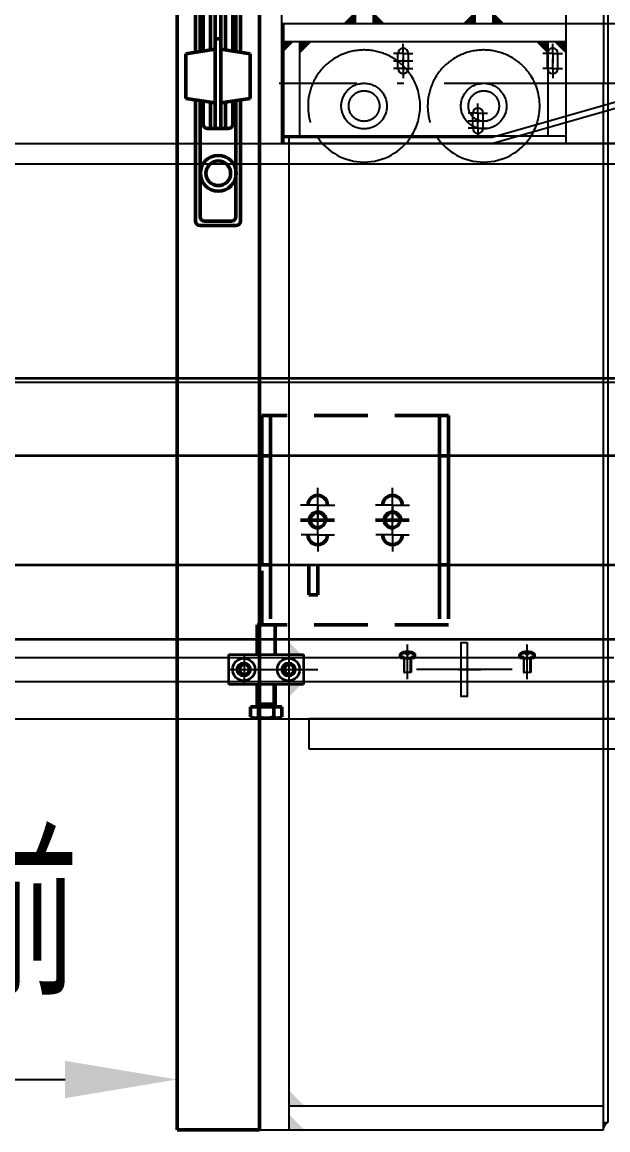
# Model space of a CAD drawing. Header units: millimetres. Extents: x -1204 to 13934, y -5982 to 4710.
# Drawn here: x 4778 to 5169, y 775 to 1516 of the extents above; entities that cross this region are included whole.
import ezdxf

# ---------------------------------------------------------------- set-up
doc = ezdxf.new("R2010")
doc.units = ezdxf.units.MM
doc.header["$LTSCALE"] = 18
for name, pattern in [('ACISOTGL', [3, 2, -1]), ('AM_ISO02W050', [7.5, 6, -1.5]), ('AM_ISO02W050x2', [3.75, 3, -0.75]), ('AM_ISO08W050', [13, 9.75, -1.5, 0.25, -1.5]), ('AM_ISO08W050x2', [7.625, 6, -0.75, 0.125, -0.75]), ('AM_ISO09W050', [8.5, 6, -0.75, 0.125, -0.75, 0.125, -0.75]), ('GEN7A', [7.5, 5, -1.25, 0, -1.25])]:
    doc.linetypes.add(name, pattern=pattern)
doc.layers.add('7A', color=4, linetype='GEN7A')
doc.layers.add('XY_THICK', color=7, linetype='Continuous')
for name, color, linetype, lineweight in [('AM_0', 7, 'Continuous', 50), ('AM_0N', 7, 'Continuous', 50), ('AM_3', 6, 'AM_ISO02W050', 25), ('AM_3N', 6, 'AM_ISO02W050', 25), ('AM_4', 3, 'Continuous', 25), ('AM_4N', 3, 'Continuous', 25), ('AM_5', 3, 'Continuous', 25), ('AM_7', 4, 'AM_ISO08W050', 25), ('AM_7N', 4, 'AM_ISO08W050', 25)]:
    doc.layers.add(name, color=color, linetype=linetype, lineweight=lineweight)
doc.styles.get("Standard").update_dxf_attribs({"font": 'ISOCP.SHX', "bigfont": 'GBCBIG.SHX'})
doc.dimstyles.new('AM_GB$0', dxfattribs={"dimtxt": 3.5, "dimasz": 2.5, "dimexe": 3, "dimexo": 0, "dimgap": 1.5, "dimtad": 1, "dimdsep": 46, "dimtxsty": 'Standard', "dimcen": 0, "dimclrd": 256, "dimclre": 256, "dimclrt": 2, "dimadec": 0, "dimazin": 2, "dimtp": 0.1, "dimtm": 0.1, "dimtfac": 0.71, "dimtmove": 0, "dimatfit": 3, "dimfxl": 1, "dimlwd": -1, "dimlwe": -1, "dimarcsym": 1})

# ---------------------------------------------------------------- blocks, each defined once
blk = doc.blocks.new('A$C0727453F')
at = {"layer": 'AM_0'}
for p, q in [((13.04, 1000), (13.04, 0)), ((68.04, 1000), (68.04, 0)), ((25.34, 862), (25.34, 720.98)), ((55.34, 862), (55.34, 720.98)), ((28.34, 859), (28.34, 721.44)), ((52.34, 859), (52.34, 721.44)), ((30.34, 721.74), (30.34, 761.37)), ((35.34, 761.37), (35.34, 722.5)), ((38.34, 761.37), (38.34, 670)), ((42.34, 761.37), (42.34, 670)), ((45.34, 761.37), (45.34, 722.5)), ((50.34, 721.74), (50.34, 761.37)), ((38.34, 730), (42.34, 730)), ((18.84, 720), (38.34, 722.95)), ((18.84, 690), (18.84, 720)), ((61.84, 720), (42.34, 722.95)), ((61.84, 690), (61.84, 720)), ((18.84, 690), (38.34, 687.05)), ((61.84, 690), (42.34, 687.05)), ((25.34, 689.02), (25.34, 608)), ((28.34, 688.56), (28.34, 611)), ((30.34, 673), (30.34, 688.26)), ((35.34, 687.5), (35.34, 670)), ((45.34, 687.5), (45.34, 670)), ((50.34, 673), (50.34, 688.26)), ((52.34, 688.56), (52.34, 611)), ((55.34, 689.02), (55.34, 608)), ((47.34, 670), (33.34, 670)), ((31.34, 608), (49.34, 608)), ((28.34, 605), (52.34, 605)), ((68.04, 0), (13.04, 0))]:
    blk.add_line(p, q, dxfattribs=at)
for radius in [12, 8.25]:
    blk.add_circle((40.54, 640), radius, dxfattribs=at)
for centre, start, end in [((33.34, 673), 180, 270), ((47.34, 673), 270, 0), ((28.34, 608), 180, 270), ((31.34, 611), 180, 270), ((49.34, 611), 270, 0), ((52.34, 608), 270, 0)]:
    blk.add_arc(centre, 3, start, end, dxfattribs=at)
blk = doc.blocks.new('A$C57E95C33')
for p, q in [((0, 0), (0, 1000)), ((230, 1000), (230, 700)), ((233, 995), (233, 5)), ((15, 660), (15, 775)), ((64, 775), (64, 740)), ((76, 775), (76, 740)), ((144, 775), (144, 740)), ((156, 775), (156, 740)), ((205, 775), (205, 660)), ((205, 740), (15, 740)), ((205, 728), (15, 728)), ((230, 300), (230, 700)), ((250, 700), (230, 700)), ((15, 665), (38.28, 665)), ((20, 0), (20, 665)), ((38.28, 665), (101.72, 665)), ((101.72, 665), (118.28, 665)), ((118.28, 665), (181.72, 665)), ((181.72, 665), (205, 665)), ((20, 316), (230, 316)), ((20, 300), (230, 300)), ((230, 0), (230, 300)), ((250, 300), (230, 300)), ((20, 16), (230, 16)), ((0, 0), (230, 0)), ((230, 5), (233, 5))]:
    blk.add_line(p, q)
for centre in [(70, 685), (150, 685)]:
    blk.add_arc(centre, 37.5, 212.23095, 327.76905)
for points in [[(64, 740), (56, 740), (64, 748)], [(76, 740), (84, 740), (76, 748)], [(144, 740), (136, 740), (144, 748)], [(156, 740), (164, 740), (156, 748)], [(20, 316), (20, 326), (30, 316)], [(20, 300), (20, 290), (30, 300)], [(20, 16), (20, 26), (30, 16)], [(20, 0), (20, 10), (30, 0)], [(230, 5), (233, 5), (230, 0)]]:
    blk.add_solid(points)
at = {"layer": 'XY_THICK', "color": 6, "linetype": 'AM_ISO09W050'}
for p, q in [((27, 665), (27, 728)), ((193, 665), (193, 728))]:
    blk.add_line(p, q, dxfattribs=at)
for centre, radius in [((70, 685), 15.25), ((150, 685), 15.25), ((70, 685), 10.25), ((70, 685), 10.25), ((150, 685), 10.25), ((150, 685), 10.25)]:
    blk.add_circle(centre, radius, dxfattribs=at)
for centre, start, end in [((70, 685), 32.23095, 212.23095), ((150, 685), 32.23095, 212.23095), ((70, 685), 327.76905, 32.23095), ((150, 685), 327.76905, 32.23095)]:
    blk.add_arc(centre, 37.5, start, end, dxfattribs=at)
for points in [[(15, 728), (23, 728), (15, 720)], [(27, 728), (35, 728), (27, 720)], [(193, 728), (185, 728), (193, 720)], [(205, 728), (197, 728), (205, 720)]]:
    blk.add_solid(points, dxfattribs=at)
blk = doc.blocks.new('*D93')
at = {"layer": 'AM_5', "transparency": 16777216}
for p, q in [((4180.17, 774.69), (4180.17, 898.41)), ((4881.17, 774.69), (4881.17, 898.41)), ((4255.17, 808.41), (4806.17, 808.41))]:
    blk.add_line(p, q, dxfattribs=at)
for points in [[(4255.17, 820.91), (4255.17, 795.91), (4180.17, 808.41)], [(4806.17, 820.91), (4806.17, 795.91), (4881.17, 808.41)]]:
    blk.add_solid(points, dxfattribs=at)
at = {"layer": 'Defpoints', "color": 0, "transparency": 16777216}
for p in [(4881.17, 808.41), (4180.17, 774.69), (4881.17, 774.69)]:
    blk.add_point(p, dxfattribs=at)
at = {"layer": 'AM_5', "color": 2, "transparency": 16777216, "insert": (4501.83, 912), "char_height": 105, "attachment_point": 5}
blk.add_mtext('(701)未装滤布前', dxfattribs=at)
blk = doc.blocks.new('*D106')
at = {"layer": 'AM_5', "transparency": 16777216}
for p, q in [((585.17, 1469.69), (585.17, 2173.66)), ((6343.17, 1433.15), (6343.17, 2173.66)), ((660.17, 2083.66), (6268.17, 2083.66))]:
    blk.add_line(p, q, dxfattribs=at)
for points in [[(660.17, 2096.16), (660.17, 2071.16), (585.17, 2083.66)], [(6268.17, 2096.16), (6268.17, 2071.16), (6343.17, 2083.66)]]:
    blk.add_solid(points, dxfattribs=at)
at = {"layer": 'Defpoints', "color": 0, "transparency": 16777216}
for p in [(6343.17, 2083.66), (585.17, 1469.69), (6343.17, 1433.15)]:
    blk.add_point(p, dxfattribs=at)
at = {"layer": 'AM_5', "color": 2, "transparency": 16777216, "insert": (3127.88, 2181.16), "char_height": 105, "attachment_point": 5}
blk.add_mtext('5758', dxfattribs=at)
blk = doc.blocks.new('*D107')
at = {"layer": 'AM_5', "transparency": 16777216}
for p, q in [((585.17, 1469.69), (585.17, 2441.38)), ((7685.17, 1414.69), (7685.17, 2441.38)), ((660.17, 2351.38), (7610.17, 2351.38))]:
    blk.add_line(p, q, dxfattribs=at)
for points in [[(660.17, 2363.88), (660.17, 2338.88), (585.17, 2351.38)], [(7610.17, 2363.88), (7610.17, 2338.88), (7685.17, 2351.38)]]:
    blk.add_solid(points, dxfattribs=at)
at = {"layer": 'Defpoints', "color": 0, "transparency": 16777216}
for p in [(7685.17, 2351.38), (585.17, 1469.69), (7685.17, 1414.69)]:
    blk.add_point(p, dxfattribs=at)
at = {"layer": 'AM_5', "color": 2, "transparency": 16777216, "insert": (3770.88, 2454.13), "char_height": 105, "attachment_point": 5}
blk.add_mtext('(7100)', dxfattribs=at)
blk = doc.blocks.new('A$C1F5D6700')
for p, q in [((3, 80), (283, 80)), ((3, 80), (3, 0)), ((283, 80), (283, 0)), ((79.5, 50), (79.5, 60)), ((86.5, 50), (86.5, 60)), ((179.5, 50), (179.5, 60)), ((186.5, 50), (186.5, 60)), ((142.44, 4), (283, 44.16)), ((143, 0), (283, 40)), ((129.5, 10), (129.5, 20)), ((136.5, 10), (136.5, 20)), ((3, 4), (142.44, 4)), ((3, 0), (283, 0))]:
    blk.add_line(p, q)
for centre, start, end in [((83, 60), 0, 180), ((183, 60), 0, 180), ((83, 50), 180, 0), ((183, 50), 180, 0), ((133, 20), 0, 180), ((133, 10), 180, 0)]:
    blk.add_arc(centre, 3.5, start, end)
at = {"layer": '7A'}
for p, q in [((83, 60), (76.5, 60)), ((83, 60), (83, 66.5)), ((83, 60), (83, 53.5)), ((83, 60), (89.5, 60)), ((183, 60), (176.5, 60)), ((183, 60), (183, 66.5)), ((183, 60), (189.5, 60)), ((183, 60), (183, 53.5)), ((76.5, 55), (89.5, 55)), ((83, 50), (83, 56.5)), ((183, 50), (183, 56.5)), ((83, 50), (76.5, 50)), ((83, 50), (89.5, 50)), ((83, 50), (83, 43.5)), ((183, 50), (176.5, 50)), ((183, 50), (189.5, 50)), ((183, 50), (183, 43.5)), ((133, 20), (133, 26.5)), ((133, 20), (126.5, 20)), ((126.5, 15), (139.5, 15)), ((133, 20), (139.5, 20)), ((133, 20), (133, 13.5)), ((133, 10), (133, 16.5)), ((133, 10), (126.5, 10)), ((133, 10), (139.5, 10)), ((133, 10), (133, 3.5))]:
    blk.add_line(p, q, dxfattribs=at)
at = {"layer": 'AM_7'}
blk.add_line((286, 40), (0, 40), dxfattribs=at)
blk = doc.blocks.new('A$C2C946D4C')
for p, q in [((30.88, 178.06), (24.88, 178.06)), ((24.88, 178.06), (24.88, 105.06)), ((30.88, 178.06), (30.88, 105.06)), ((149.88, 178.06), (143.88, 178.06)), ((143.88, 178.06), (143.88, 105.06)), ((149.88, 105.06), (149.88, 178.06)), ((30.88, 105.06), (24.88, 105.06)), ((149.88, 105.06), (143.88, 105.06))]:
    blk.add_line(p, q)
at = {"color": 4, "linetype": 'AM_ISO08W050'}
for p, q in [((50.92, 135.06), (73.53, 135.06)), ((100.92, 135.06), (123.53, 135.06))]:
    blk.add_line(p, q, dxfattribs=at)
at = {"lineweight": 35}
for p, q in [((2.88, 45.06), (52.88, 45.06)), ((2.88, 25.06), (2.88, 45.06)), ((52.88, 45.06), (52.88, 25.06)), ((52.88, 25.06), (2.88, 25.06))]:
    blk.add_line(p, q, dxfattribs=at)
for centre, radius in [((12.88, 35.06), 7.5), ((12.88, 35.06), 4.5), ((42.88, 35.06), 7.5), ((42.88, 35.06), 4.5)]:
    blk.add_circle(centre, radius, dxfattribs=at)
for centre, start, end in [((62.38, 145.06), 0, 180), ((112.38, 145.06), 0, 180), ((62.38, 125.06), 180, 0), ((112.38, 125.06), 180, 0)]:
    blk.add_arc(centre, 6.5, start, end)
at = {"layer": 'AM_0', "color": 6, "linetype": 'ACISOTGL'}
for p, q in [((149.88, 205.06), (24.88, 205.06)), ((24.88, 205.06), (24.88, 178.06)), ((30.88, 178.06), (30.88, 205.06)), ((143.88, 205.06), (143.88, 178.06)), ((149.88, 178.06), (149.88, 205.06)), ((24.88, 65.06), (24.88, 105.06)), ((30.88, 105.06), (30.88, 65.06)), ((143.88, 105.06), (143.88, 65.06)), ((149.88, 105.06), (149.88, 65.06)), ((149.88, 65.06), (24.88, 65.06))]:
    blk.add_line(p, q, dxfattribs=at)
at = {"layer": 'AM_0', "color": 6, "linetype": 'AM_ISO02W050'}
for p, q in [((21.88, 65.06), (33.88, 65.06)), ((21.88, 55.06), (21.88, 65.06)), ((33.88, 55.06), (33.88, 65.06))]:
    blk.add_line(p, q, dxfattribs=at)
at = {"layer": 'AM_0'}
for p, q in [((21.88, 45.06), (21.88, 55.06)), ((33.88, 45.06), (33.88, 55.06))]:
    blk.add_line(p, q, dxfattribs=at)
at = {"layer": 'AM_0N'}
for p, q in [((21.88, 11.81), (21.88, 25.06)), ((33.88, 10.06), (33.88, 25.06)), ((21.88, 10.06), (17.48, 10.06)), ((17.48, 3.36), (17.48, 10.06)), ((33.88, 11.81), (21.88, 11.81)), ((21.88, 11.81), (21.88, 10.06)), ((33.88, 10.06), (21.88, 10.06)), ((21.88, 10.06), (33.88, 10.06)), ((22.68, 3.36), (22.68, 10.06)), ((33.07, 3.36), (33.07, 10.06)), ((33.88, 11.81), (33.88, 10.06)), ((38.27, 10.06), (33.88, 10.06)), ((38.27, 3.36), (38.27, 10.06)), ((17.48, 3.36), (18.88, 2.56)), ((18.88, 2.56), (36.88, 2.56)), ((38.27, 3.36), (36.88, 2.56))]:
    blk.add_line(p, q, dxfattribs=at)
for centre, radius, start, end in [((20.08, 7.15), 4.59, 244.44687, 304.44687), ((27.88, 19.74), 17.18, 252.38753, 287.61247), ((35.67, 7.15), 4.59, 235.55313, 295.55313)]:
    blk.add_arc(centre, radius, start, end, dxfattribs=at)
at = {"layer": 'AM_4N'}
for p, q in [((22.95, 11.81), (22.95, 25.06)), ((32.8, 10.06), (32.8, 25.06)), ((22.95, 11.81), (21.88, 10.06)), ((32.8, 11.81), (33.88, 10.06))]:
    blk.add_line(p, q, dxfattribs=at)
at = {"layer": 'AM_7', "linetype": 'AM_ISO08W050x2'}
for p, q in [((62.38, 145.06), (62.38, 156.52)), ((112.38, 145.06), (112.38, 156.52)), ((62.38, 145.06), (50.92, 145.06)), ((62.38, 145.06), (73.83, 145.06)), ((62.38, 145.06), (62.38, 133.61)), ((112.38, 145.06), (100.92, 145.06)), ((112.38, 145.06), (123.83, 145.06)), ((112.38, 145.06), (112.38, 133.61)), ((62.38, 125.06), (62.38, 136.22)), ((112.38, 125.06), (112.38, 136.22)), ((62.38, 125.06), (51.22, 125.06)), ((62.38, 125.06), (73.53, 125.06)), ((62.38, 125.06), (62.38, 113.91)), ((112.38, 125.06), (101.22, 125.06)), ((112.38, 125.06), (123.53, 125.06)), ((112.38, 125.06), (112.38, 113.91))]:
    blk.add_line(p, q, dxfattribs=at)
blk = doc.blocks.new('A$C58D35E01')
blk.add_lwpolyline([(0, 34), (36, 34), (36, 30), (0, 30)], close=True)
at = {"layer": 'AM_7', "linetype": 'AM_ISO08W050x2'}
blk.add_line((18, 64), (18, 0), dxfattribs=at)
blk = doc.blocks.new('A$C5D8F3E8E')
at = {"layer": 'AM_7', "linetype": 'AM_ISO08W050x2'}
blk.add_line((0, 5), (15, 5), dxfattribs=at)

msp = doc.modelspace()

# ---------------------------------------------------------------- linework, layer by layer
for p, q in [((585.17, 1434.69), (6150.17, 1434.69)), ((885.17, 1434.69), (5850.17, 1434.69)), ((6150.17, 1420.84), (585.17, 1420.84)), ((3280.17, 1090.69), (5141.17, 1090.69)), ((5075.17, 1090.69), (5173.17, 1090.69)), ((5078.2, 1090.69), (5173.17, 1090.69)), ((3280.17, 1074.69), (5141.17, 1074.69)), ((5075.17, 1074.69), (5173.17, 1074.69)), ((5078.2, 1074.69), (5173.17, 1074.69)), ((1261.56, 1049.69), (5473.77, 1049.69)), ((1261.56, 1049.69), (5473.77, 1049.69))]:
    msp.add_line(p, q)
at = {"lineweight": 35}
for p, q in [((890.17, 1277.69), (5475.17, 1277.69)), ((5475.17, 1225.69), (890.17, 1225.69)), ((890.17, 1152.69), (5475.17, 1152.69)), ((5475.17, 1102.69), (890.17, 1102.69))]:
    msp.add_line(p, q, dxfattribs=at)
at = {"color": 4, "linetype": 'AM_ISO08W050'}
for p, q in [((4926.17, 1072.39, 2552.36), (4926.17, 1092.99, -2552.36)), ((4956.17, 1072.39, 2552.36), (4956.17, 1092.99, -2552.36)), ((4915.66, 1082.69, 5104.71), (4945.66, 1082.69, 5104.71)), ((4945.66, 1082.69, 5104.71), (4975.17, 1082.69))]:
    msp.add_line(p, q, dxfattribs=at)
msp.add_lwpolyline([(4969.17, 1029.69), (5369.17, 1029.69), (5369.17, 1049.69), (4969.17, 1049.69)], close=True)
at = {"layer": 'AM_0'}
for p, q in [((4969.17, 1132.69), (4969.17, 1152.69)), ((4975.17, 1152.69), (4975.17, 1132.69)), ((4975.17, 1132.69), (4969.17, 1132.69))]:
    msp.add_line(p, q, dxfattribs=at)
at = {"layer": 'AM_0', "extrusion": (0, 0, -1)}
for centre, radius in [((-4975.17, 1182.69), 5.05), ((-5025.17, 1182.69), 5.05), ((-4926.17, 1082.69), 3.32), ((-4956.17, 1082.69), 3.32)]:
    msp.add_circle(centre, radius, dxfattribs=at)
at = {"layer": 'AM_0N'}
for p, q in [((5030.42, 1092.78), (5030.42, 1090.69)), ((5030.42, 1090.69), (5032.89, 1090.69)), ((5037.45, 1090.69), (5039.92, 1090.69)), ((5039.92, 1092.78), (5039.92, 1090.69)), ((5110.42, 1092.78), (5110.42, 1090.69)), ((5110.42, 1090.69), (5112.89, 1090.69)), ((5117.45, 1090.69), (5119.92, 1090.69)), ((5119.92, 1092.78), (5119.92, 1090.69))]:
    msp.add_line(p, q, dxfattribs=at)
for centre, radius, start, end in [((5030.52, 1092.78), 0.1, 126.05793, 179.999), ((5035.17, 1086.39), 8, 53.94207, 126.05793), ((5039.82, 1092.78), 0.1, 0.001, 53.94207), ((5110.52, 1092.78), 0.1, 126.05793, 179.999), ((5115.17, 1086.39), 8, 53.94207, 126.05793), ((5119.82, 1092.78), 0.1, 0.001, 53.94207)]:
    msp.add_arc(centre, radius, start, end, dxfattribs=at)
at = {"layer": 'AM_3'}
for p, q in [((5032.89, 1090.69), (5032.67, 1089.89)), ((5032.67, 1089.89), (5032.67, 1080.69)), ((5037.67, 1089.89), (5032.67, 1089.89)), ((5033.16, 1089.89), (5032.89, 1090.69)), ((5032.89, 1090.69), (5037.45, 1090.69)), ((5033.16, 1080.69), (5033.16, 1089.89)), ((5037.18, 1089.89), (5037.45, 1090.69)), ((5037.18, 1080.69), (5037.18, 1089.89)), ((5037.45, 1090.69), (5037.67, 1089.89)), ((5037.67, 1089.89), (5037.67, 1080.69)), ((5112.89, 1090.69), (5112.67, 1089.89)), ((5117.67, 1089.89), (5112.67, 1089.89)), ((5112.67, 1089.89), (5112.67, 1080.69)), ((5113.16, 1089.89), (5112.89, 1090.69)), ((5112.89, 1090.69), (5117.45, 1090.69)), ((5113.16, 1080.69), (5113.16, 1089.89)), ((5117.18, 1089.89), (5117.45, 1090.69)), ((5117.18, 1080.69), (5117.18, 1089.89)), ((5117.45, 1090.69), (5117.67, 1089.89)), ((5117.67, 1089.89), (5117.67, 1080.69)), ((5032.67, 1080.69), (5033.16, 1080.69)), ((5037.67, 1080.69), (5032.67, 1080.69)), ((5037.18, 1080.69), (5033.16, 1080.69)), ((5037.67, 1080.69), (5037.18, 1080.69)), ((5117.67, 1080.69), (5112.67, 1080.69)), ((5112.67, 1080.69), (5113.16, 1080.69)), ((5117.18, 1080.69), (5113.16, 1080.69)), ((5117.67, 1080.69), (5117.18, 1080.69))]:
    msp.add_line(p, q, dxfattribs=at)
at = {"layer": 'AM_3N', "linetype": 'AM_ISO02W050x2'}
for p, q in [((5032.87, 1094.06), (5035.17, 1092.04)), ((5034.65, 1094.38), (5034.65, 1092.49)), ((5035.68, 1092.49), (5034.65, 1092.49)), ((5037.47, 1094.06), (5035.17, 1092.04)), ((5035.68, 1094.38), (5035.68, 1092.49)), ((5112.87, 1094.06), (5115.17, 1092.04)), ((5114.65, 1094.38), (5114.65, 1092.49)), ((5115.68, 1092.49), (5114.65, 1092.49)), ((5117.47, 1094.06), (5115.17, 1092.04)), ((5115.68, 1094.38), (5115.68, 1092.49))]:
    msp.add_line(p, q, dxfattribs=at)
at = {"layer": 'AM_4', "extrusion": (0, 0, -1)}
for centre, radius, start, end in [((-4975.17, 1182.69), 6, 260, 170), ((-5025.17, 1182.69), 6, 260, 170), ((-4926.17, 1082.69), 4, 10, 280), ((-4956.17, 1082.69), 4, 10, 280)]:
    msp.add_arc(centre, radius, start, end, dxfattribs=at)
at = {"layer": 'AM_7', "ltscale": 10}
msp.add_line((6195.17, 1274.69), (540.17, 1274.69), dxfattribs=at)
at = {"layer": 'AM_7', "linetype": 'AM_ISO08W050x2'}
for p, q in [((4975.17, 1173.9), (4975.17, 1191.49)), ((5025.17, 1173.9), (5025.17, 1191.49)), ((4983.96, 1182.69), (4966.38, 1182.69)), ((5033.96, 1182.69), (5016.38, 1182.69))]:
    msp.add_line(p, q, dxfattribs=at)
at = {"layer": 'AM_7N', "linetype": 'AM_ISO08W050x2'}
for p, q in [((5035.17, 1076.18), (5035.17, 1099.46)), ((5115.17, 1076.18), (5115.17, 1099.46))]:
    msp.add_line(p, q, dxfattribs=at)

# ---------------------------------------------------------------- block references
for name, p in [('A$C57E95C33', (4936.17, 774.69)), ('A$C1F5D6700', (4949.29, 1434.85)), ('A$C5D8F3E8E', (5069.17, 1077.69))]:
    msp.add_blockref(name, p)
at = {"rotation": 270}
msp.add_blockref('A$C58D35E01', (5041.17, 1100.69), dxfattribs=at)
at = {"layer": 'AM_0'}
msp.add_blockref('A$C2C946D4C', (4912.79, 1047.63), dxfattribs=at)
at = {"layer": 'AM_3'}
msp.add_blockref('A$C0727453F', (4868.13, 774.69), dxfattribs=at)

# ---------------------------------------------------------------- dimensions: what is measured, and where the dimension line sits
at = {"layer": 'AM_5'}
for base, p1, p2, text, picture, middle in [((7685.17, 2351.38), (585.17, 1469.69), (7685.17, 1414.69), '(<>)', '*D107', (3770.88, 2351.38)), ((4881.17, 808.41), (4180.17, 774.69), (4881.17, 774.69), '(<>)未装滤布前', '*D93', (4501.83, 808.41))]:
    dim = msp.add_linear_dim(base=base, p1=p1, p2=p2, text=text, dimstyle='AM_GB$0', override={"dimscale": 30, "dimdec": 0}, dxfattribs=at)
    dim.commit()
    dim.dimension.update_dxf_attribs({"geometry": picture, "text_midpoint": middle, "dimtype": 160})
dim = msp.add_linear_dim(base=(6343.17, 2083.66), p1=(585.17, 1469.69), p2=(6343.17, 1433.15), dimstyle='AM_GB$0', override={"dimscale": 30, "dimdec": 0}, dxfattribs=at)
dim.commit()
dim.dimension.update_dxf_attribs({"geometry": '*D106', "text_midpoint": (3127.88, 2083.66), "dimtype": 160})

doc.saveas('drawing.dxf')
